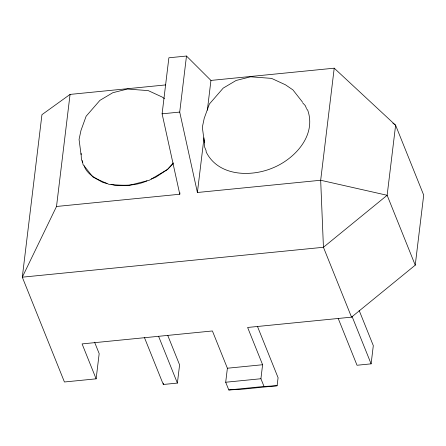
<?xml version="1.0" encoding="UTF-8"?>
<svg xmlns="http://www.w3.org/2000/svg" width="446" height="446" viewBox="0 0 446 446"><rect width="100%" height="100%" fill="white"/><g stroke="black" fill="none" stroke-linecap="round" stroke-linejoin="round"><path stroke-width="0.67" d="M94.585 342.188L99.179 353.622L96.13 378.838L64.43 381.988L22.3 277.178L56.514 206.481L70.061 94.413L165.633 84.924M56.514 206.481L179.788 194.244L162.104 113.825L168.878 57.785L186.489 56.04L210.941 80.425L334.216 68.182L395.613 125.237L423.7 195.108L415.232 265.153L351.532 317.151L247.625 327.464L262.605 364.733L260.916 378.738L264.021 386.465L277.117 385.745L278.087 377.723L257.47 326.444M415.232 265.153L387.145 195.281L320.674 180.256L197.4 192.494L179.716 112.074L186.489 56.04M179.788 194.244L179.955 192.862M167.724 335.347L179.593 364.873L177.391 383.086L163.303 384.485L163.465 383.136M197.4 192.494L204.006 137.842M207.351 110.173L210.941 80.425M277.117 385.745L241.894 389.247L228.798 389.96L225.693 382.239L227.388 368.229L212.407 330.965L82.086 343.905L96.13 378.838M334.216 68.182L320.674 180.256L323.439 247.279L351.532 317.151M338.185 318.394L357.017 365.252L371.111 363.852L373.308 345.639L359.119 310.338M173.31 162.907L167.495 169.463L155.743 177.229L151.3 179.058M173.165 163.738L167.495 169.463L149.254 180.273L128.649 185.48L115.146 185.408L111.043 184.421M70.061 94.413L41.941 114.678L22.3 277.178L323.439 247.279L387.145 195.281L395.613 125.237L392.876 123.129M146.935 180.859C134.982 186.456 121.585 185.542 108.818 184.287C99.441 180.106 87.923 176.365 84.077 165.789M162.104 113.825L179.716 112.074M227.388 368.229L262.605 364.733M225.693 382.239L260.916 378.738M228.798 389.96L264.021 386.465M107.012 183.457L102.914 182.475L92.779 176.878L82.973 164.384L82.817 163.208M164.468 98.605L162.171 97.038L148.278 90.622L127.389 89.033L112.821 92.712L99.921 100.361L86.117 116.255L80.955 130.527L79.059 139.481L81.066 154.628M302.544 102.708L305.298 105.657L306.43 108.345M302.394 101.956L292.922 89.886L285.446 84.796L271.553 78.385L250.663 76.796L236.096 80.475L223.195 88.118L209.391 104.013L204.229 118.29L202.333 127.238L204.34 142.386M306.653 108.88L307.757 110.285C316.554 135.662 294.583 159.15 272.528 168.036C250.474 177.274 218.334 176.181 206.247 152.142L206.013 150.38L204.658 147.158L204.324 139.804M352.017 316.353L371.111 363.852M158.553 336.228L177.391 383.086M144.465 337.628L163.303 384.485M82.477 160.632L82.739 162.623L81.384 159.4L81.111 153.379"/></g></svg>
